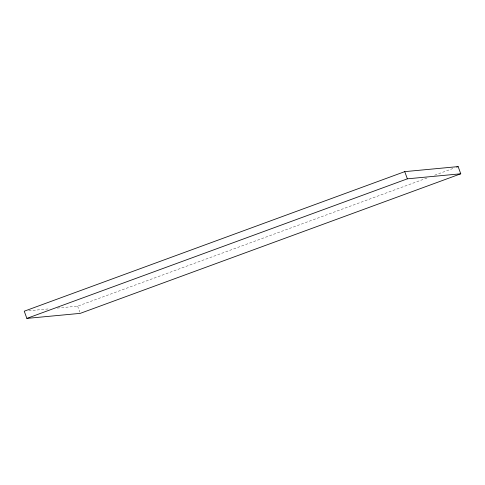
<?xml version="1.0" encoding="UTF-8"?>
<svg xmlns="http://www.w3.org/2000/svg" width="485" height="485" viewBox="0 0 485 485"><rect width="100%" height="100%" fill="white"/><g stroke="black" fill="none" stroke-linecap="round" stroke-linejoin="round"><path stroke-width="0.36" stroke-dasharray="2.42 1.82" d="M57.339 308.084L77.642 306.168L428.273 177.552M434.675 175.206L454.59 167.901M28.76 310.776L49.816 308.793M77.642 306.168L79.776 312.055"/><path stroke-width="0.73" d="M404.751 171.635L24.25 311.206L26.857 318.403L80.249 313.365L460.75 173.794L458.143 166.597L404.751 171.635L407.358 178.832L460.75 173.794M26.857 318.403L407.358 178.832M456.718 167.119L458.143 166.597"/></g></svg>
